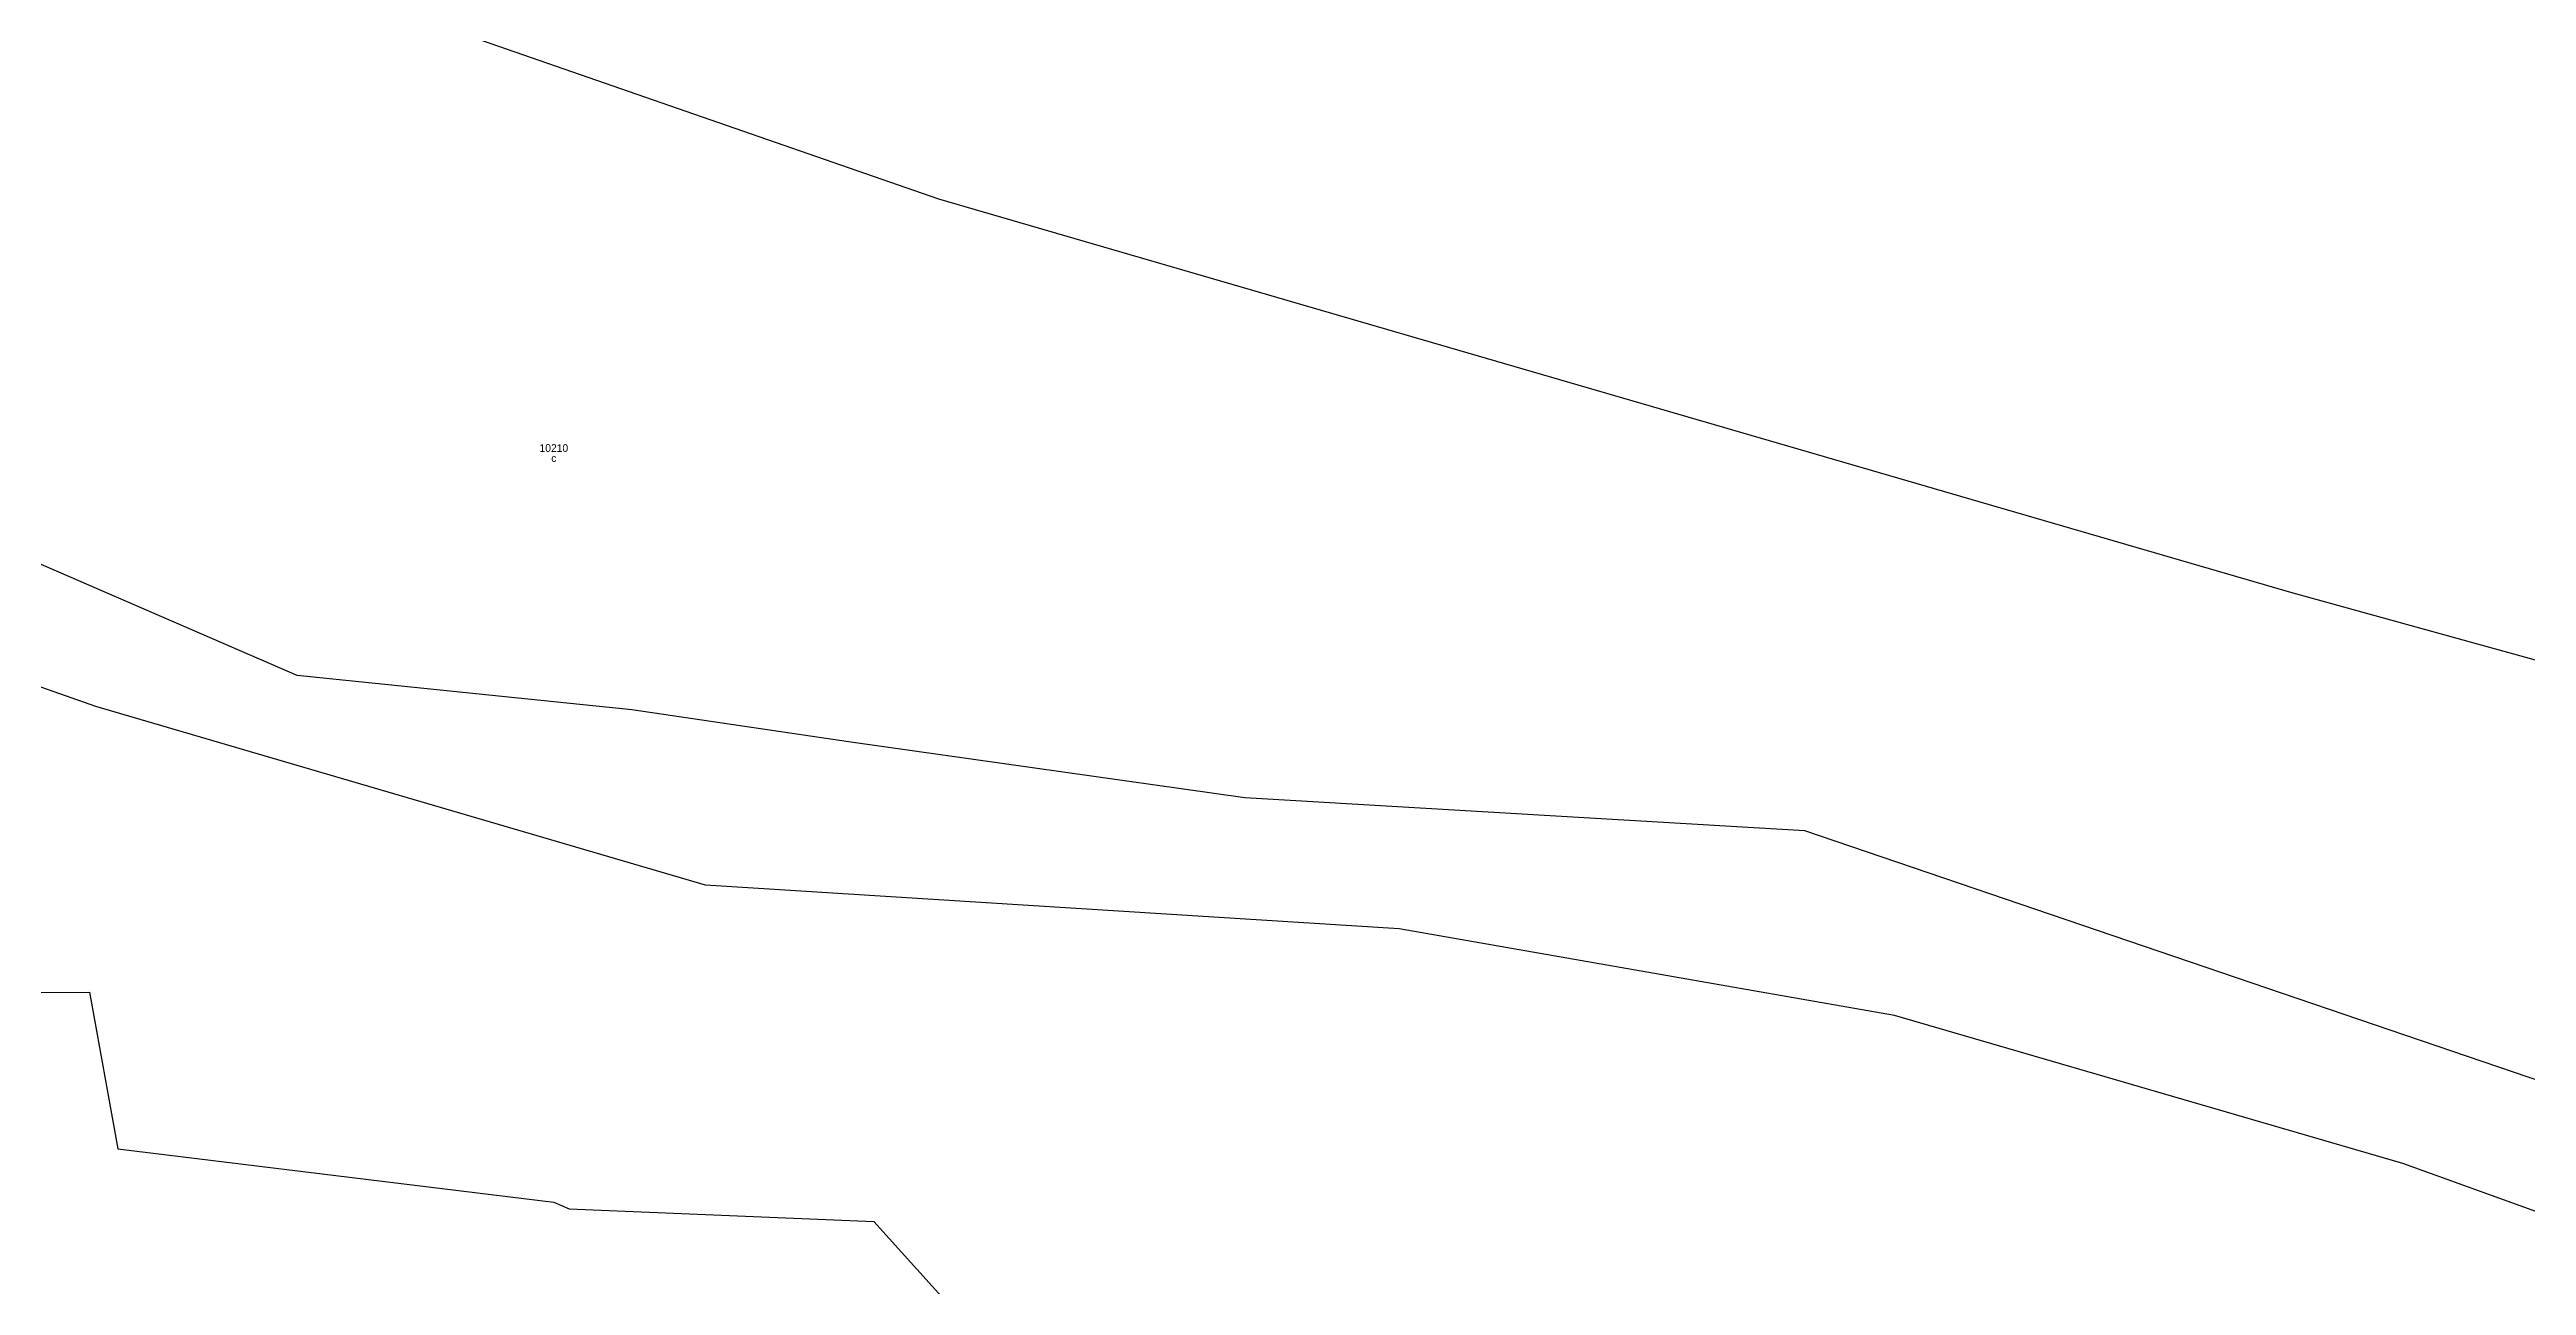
# Model space of a CAD drawing. Header units: metres. Extents: x 482697 to 483361, y 4630109 to 4630616.
# Drawn here: x 483056.4 to 483184.9, y 4630434.2 to 4630498.3 of the extents above; entities that cross this region are included whole.
import ezdxf
from ezdxf.enums import TextEntityAlignment as Align

# ---------------------------------------------------------------- set-up
doc = ezdxf.new("R2010")
doc.units = ezdxf.units.M

msp = doc.modelspace()

# ---------------------------------------------------------------- linework, layer by layer
at = {"layer": 'PG-LI'}
for points in [[(483300.9205, 4630413.2635), (483298.2955, 4630413.9365), (483209.01, 4630436.83), (483147.48, 4630457.79), (483118.44, 4630459.5), (483098.01, 4630462.38), (483086.65, 4630464.07), (483069.28, 4630465.84), (483043.12, 4630477.19), (483015.72, 4630486.38), (482985.32, 4630500.1), (482964.36, 4630514.16), (482960.97, 4630518.84)], [(483294.6585, 4630407.3875), (483291.9155, 4630408.0265), (483226.02, 4630423.38), (483178.5, 4630440.53), (483152.13, 4630448.2), (483126.44, 4630452.7), (483090.47, 4630454.96), (483058.85, 4630464.24), (483023.49, 4630476.66), (482990.13, 4630492.9), (482982.92, 4630495.64)], [(482981, 4630475.59), (482995.95, 4630458.05), (483037.19, 4630449.29), (483058.51, 4630449.42), (483059.98, 4630441.29), (483082.6, 4630438.53), (483083.4, 4630438.18), (483099.2, 4630437.52), (483107.32, 4630428.51), (483114.44, 4630426.33), (483140, 4630423.82), (483153.08, 4630417.91), (483150.72, 4630394.34), (483150.74, 4630379.42), (483182.58, 4630360.46), (483184.19, 4630341.62)]]:
    msp.add_lwpolyline(points, dxfattribs=at)
at = {"layer": 'PG-LP'}
msp.add_lwpolyline([(482938.3555, 4630532.4395), (482950.446, 4630534.4695), (482962.376, 4630536.479), (483014.586, 4630520.869), (483014.816, 4630520.789), (483045.4855, 4630510.3785), (483102.5455, 4630490.558), (483172.6755, 4630470.1575), (483272.6755, 4630442.5065), (483288.7555, 4630439.8465), (483303.6055, 4630442.1565), (483313.9555, 4630449.0665), (483324.2955, 4630455.9865), (483342.136, 4630463.776), (483361.126, 4630469.756), (483300.9205, 4630413.2635)], dxfattribs=at)

# ---------------------------------------------------------------- texts
at = {"layer": 'PG-AA'}
msp.add_text('c', height=0.4, dxfattribs=at).set_placement((483082.6, 4630477.32), align=Align.TOP_CENTER)
at = {"layer": 'PG-AS'}
msp.add_text('10210', height=0.4, dxfattribs=at).set_placement((483082.6, 4630477.32), align=Align.BOTTOM_CENTER)

doc.saveas('drawing.dxf')
